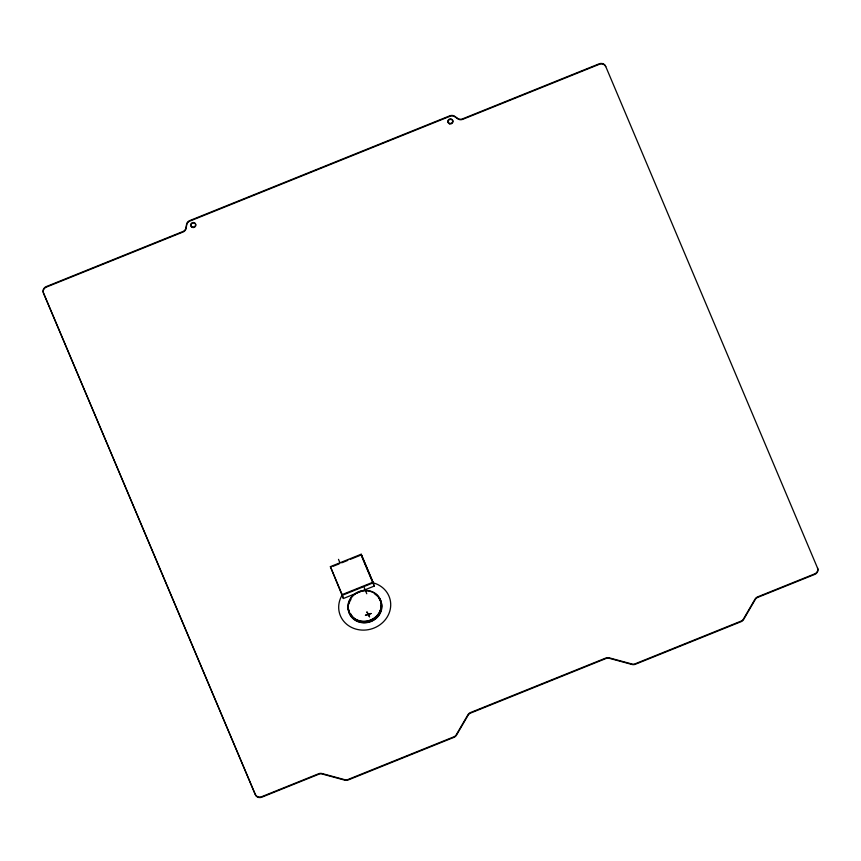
<?xml version="1.0" encoding="UTF-8"?>
<svg xmlns="http://www.w3.org/2000/svg" width="861" height="861" viewBox="0 0 861 861"><rect width="100%" height="100%" fill="white"/><g stroke="black" fill="none" stroke-linecap="round" stroke-linejoin="round"><path stroke-width="1.29" d="M330.387 566.646L361.2 554.236L373.007 582.187L374.212 586.093L343.41 598.503L330.387 566.646L342.398 595.252L373.211 582.832L361.405 554.882M333.056 566.301L339.223 563.826M341.688 562.825L347.844 560.35M350.309 559.349L360.167 555.377M373.007 582.187L342.194 594.596L343.41 598.503M366.98 612.053L368.39 614.108L371.037 613.527M365.462 615.281L367.927 614.28L366.98 612.042M371.026 613.516L368.573 614.528L369.509 616.767M369.509 616.745L368.099 614.7L365.462 615.271M362.922 559.349L374.212 586.093M338.491 559.349L340.009 562.943M364.214 587.557L366.754 593.746M361.2 554.236L362.406 558.143M370.607 619.985L371.102 621.502M358.682 591.755L358.854 592.293M372.21 582.585A26.207 23.904 -17.2 0 1 389.011 613.419A26.207 23.904 -17.2 0 1 353.72 628.369A26.207 23.904 -17.2 0 1 341.957 595.403M380.982 605.595A15.95 14.551 -17.2 0 1 368.766 621.75A15.95 14.551 -17.2 0 1 350.416 613.592M374.944 594.144A16.951 15.466 -17.2 0 1 372.469 620.878A16.951 15.466 -17.2 0 1 348.274 607.5M348.845 603.959A16.951 15.466 -17.2 0 1 350.954 599.46M380.906 608.34A15.95 14.551 -17.2 0 1 367.486 621.9A15.95 14.551 -17.2 0 1 350.599 613.947M379.163 598.599A16.617 15.154 -17.2 0 1 370.424 621.438A16.617 15.154 -17.2 0 1 348.694 609.717M605.735 66.62A4.983 4.553 -17.2 0 0 599.353 64.295L462.701 119.345A4.983 4.553 -17.2 0 1 457.815 118.861L454.856 116.784A4.983 4.553 -17.2 0 0 449.969 116.3L189.829 221.116A4.983 4.553 -17.2 0 0 186.719 224.818L186.116 228.337A4.983 4.553 -17.2 0 1 183.006 232.039L46.354 287.1A4.983 4.553 -17.2 0 0 43.502 293.16L255.416 794.864A4.983 4.553 -17.2 0 0 261.798 797.2L318.796 774.233A4.983 4.553 -17.2 0 1 322.186 774.017L344.852 780.163A4.983 4.553 -17.2 0 0 348.242 779.948L453.908 737.371A4.983 4.553 -17.2 0 0 456.459 735.197L468.104 715.222A4.983 4.553 -17.2 0 1 470.655 713.048L605.94 658.536A4.983 4.553 -17.2 0 1 609.33 658.321L632.006 664.477A4.983 4.553 -17.2 0 0 635.386 664.251L741.052 621.685A4.983 4.553 -17.2 0 0 743.613 619.5L755.248 599.525A4.983 4.553 -17.2 0 1 757.809 597.351L814.797 574.384A4.983 4.553 -17.2 0 0 817.649 568.335L605.584 66.136A4.983 4.553 -17.2 0 0 599.202 63.8L462.551 118.861A4.983 4.553 -17.2 0 1 457.665 118.377L454.705 116.3A4.983 4.553 -17.2 0 0 449.819 115.815L189.678 220.62A4.983 4.553 -17.2 0 0 186.568 224.334L185.965 227.842A4.983 4.553 -17.2 0 1 182.855 231.555L46.203 286.616A4.983 4.553 -17.2 0 0 43.351 292.665L255.265 794.38A4.983 4.553 -17.2 0 0 261.647 796.705L318.645 773.748A4.983 4.553 -17.2 0 1 322.036 773.533L344.701 779.679A4.983 4.553 -17.2 0 0 348.092 779.463L453.758 736.887A4.983 4.553 -17.2 0 0 456.308 734.713L467.953 714.738A4.983 4.553 -17.2 0 1 470.504 712.553L605.789 658.052A4.983 4.553 -17.2 0 1 609.179 657.836L631.856 663.982A4.983 4.553 -17.2 0 0 635.235 663.766L740.901 621.19A4.983 4.553 -17.2 0 0 743.452 619.016L755.097 599.041A4.983 4.553 -17.2 0 1 757.658 596.867L814.646 573.9A4.983 4.553 -17.2 0 0 817.498 567.84M359.08 620.964A16.951 15.466 -17.2 0 0 381.251 602.377A16.951 15.466 -17.2 0 0 353.774 594.682A16.951 15.466 -17.2 0 0 359.08 620.964M360.35 620.942A16.617 15.154 -17.2 0 0 380.659 601.365A16.617 15.154 -17.2 0 0 353.096 595.704A16.617 15.154 -17.2 0 0 360.35 620.942M192.186 226.927A2.497 2.271 -17.2 0 0 195.651 224.43A2.497 2.271 -17.2 0 0 191.745 222.999A2.497 2.271 -17.2 0 0 192.186 226.927M192.337 227.412A2.497 2.271 -17.2 0 0 195.802 224.915A2.497 2.271 -17.2 0 0 191.895 223.494A2.497 2.271 -17.2 0 0 192.337 227.412M449.324 123.327A2.497 2.271 -17.2 0 0 452.789 120.831A2.497 2.271 -17.2 0 0 448.872 119.399A2.497 2.271 -17.2 0 0 449.324 123.327M449.474 123.812A2.497 2.271 -17.2 0 0 452.94 121.315A2.497 2.271 -17.2 0 0 449.022 119.894A2.497 2.271 -17.2 0 0 449.474 123.812"/></g></svg>
